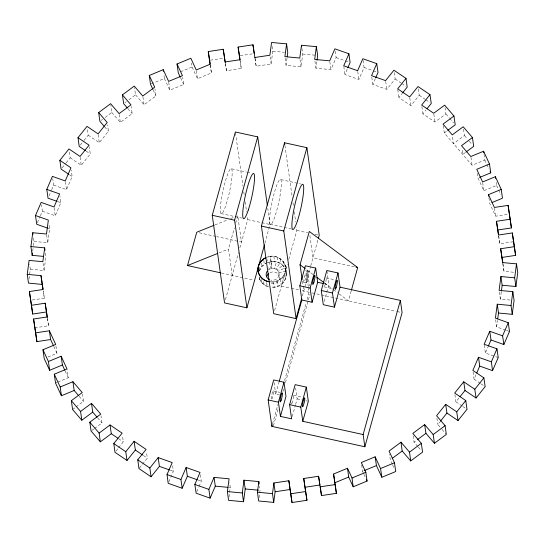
<?xml version="1.0" encoding="UTF-8"?>
<svg xmlns="http://www.w3.org/2000/svg" width="545" height="545" viewBox="0 0 545 545"><rect width="100%" height="100%" fill="white"/><g stroke="black" fill="none" stroke-linecap="round" stroke-linejoin="round"><path stroke-width="0.41" stroke-dasharray="2.73 2.04" d="M272.343 287.099C279.789 287.413 286.908 280.9 286.466 273.277M285.641 267.309C284.688 260.163 277.276 255.448 270.361 256.388L271.097 261.648C289.92 258.5 291.779 287.78 272.337 287.317M285.662 269.244L285.723 268.024L286.336 275.92M29.021 279.033L30.316 269.23L29.648 264.414M32.693 251.245L33.347 246.34M33.449 245.522L33.994 241.442L33.429 237.484M30.316 269.23L44.07 270.511L45.903 256.62L45.235 251.838M33.994 241.442L47.742 242.723L49.581 228.832L49.023 224.847M254.985 58.322L256.184 66.245L271.11 64.003L272.8 51.223L272.125 46.448M228.989 497.135L230.256 487.55L229.615 482.775M301.93 48.451L302.713 54.023L301.024 66.797L286.064 65.4L287.017 58.213M259.066 497.708L259.604 493.613M259.713 492.796L260.04 490.337L259.509 486.358M335.229 51.216L336.122 57.593L330.938 69.597L315.977 68.2L316.931 61.013M505.719 330.134L496.652 326.918L497.517 320.378M510.031 300.036L500.324 299.13L501.298 291.773M274.632 310.473L287.399 264.223M264.925 243.199L270.034 224.513L267.786 208.503M232.204 275.368L228.512 249.079L234.377 227.946M235.726 223.075L237.763 215.759L241.455 242.041L216.617 236.591M225.453 299.682L238.519 252.608M239.875 247.737L247.682 219.608L247.205 216.242M302.386 295.928L310.507 266.682M310.732 265.865L318.103 239.309M279.653 395.009L275.695 394.144L279.108 381.868M272.548 423.915L277.998 404.288M284.579 380.574L306.147 302.87M307.06 299.6L309.097 292.243L308.402 287.283M273.433 425.849L278.202 408.675M282.971 391.494L283.652 389.041M285.464 382.501L309.989 294.171M292.27 416.448L295.376 405.248M295.601 404.451L297.154 398.851L295.628 387.999M324.18 301.514L328.839 284.715L326.843 270.518M351.15 291.119L348.446 300.874L338.207 293.237M288.748 259.386L296.861 230.399L296.385 227.027M259.434 271.09L261.736 266.655L266.001 263.351M268.14 270.102A6.472 5.981 -8 0 1 269.502 269.148L271.076 268.549L274.421 268.542L276.451 262.07C281.547 263.072 285.566 267.479 286.377 272.568C287.774 262.227 277.146 253.071 267.336 257.07M37.401 222.748L40.057 216.603M40.385 215.834L42.381 211.222L41.502 204.811M49.023 195.859L51.346 190.484M51.68 189.715L53.669 185.102L52.756 178.774M42.381 211.222L55.222 215.772L60.87 202.713L59.977 196.343M53.669 185.102L66.517 189.653L72.158 176.594L71.266 170.224M168.841 481.814L173.385 471.309L172.533 464.953M363.059 60.318L364.067 67.485L358.876 79.495L344.903 74.542L347.499 68.541M196.786 491.713L198.734 487.21M199.054 486.46L201.323 481.208L200.267 474.021M394.26 72.594L395.159 78.971L386.821 89.387L372.848 84.441L375.444 78.439M480.295 383.373L474.068 379.156L476.064 374.544M498.205 357.588L485.363 353.037L488.02 346.892M259.202 271.035L260.667 267.908L262.949 265.224L265.885 263.167M269.911 281.86C275.852 282.474 282.017 279.367 284.619 273.91L285.355 279.163M274.421 268.542L275.968 269.141L279.735 263.337M80.292 145.106L83.46 141.141M83.991 140.481L88.215 135.187L87.248 127.986M62.103 167.833L65.632 163.425M66.136 162.798L70.169 157.764L69.297 151.353M70.169 157.764L81.232 165.264L90.3 153.928L89.291 146.762M88.215 135.187L99.285 142.688L108.435 131.263L107.542 124.887M116.017 451.001L118.102 448.399M118.619 447.745L123.306 441.886L122.455 435.537M418.328 88.917L419.228 95.286L410.889 105.703L398.851 97.548L401.978 93.638M139.506 467.937L147.327 458.168L146.428 451.798M444.979 107.529L445.878 113.905L434.958 122.026L422.92 113.864L426.047 109.961M439.924 426.973L437.792 424.487L439.829 421.953M462.16 406.039L455.933 401.822L458.958 398.048M275.968 269.141L277.282 270.088L282.535 265.361M101.227 120.336L102.549 119.355M105.185 117.393L111.78 112.481L110.819 105.287M124.975 102.664L126.297 101.683M128.933 99.721L135.535 94.816L134.486 87.677M111.78 112.481L120.309 122.427L132.183 113.592L131.181 106.425M135.535 94.816L144.064 104.756L155.938 95.92L154.93 88.753M72.601 409.506L75.333 407.476M76.014 406.965L83.514 401.379L82.486 394.171M91.764 430.53L93.808 429.004M94.496 428.499L101.997 422.913L100.961 415.706M417.777 446.512L414.043 442.159L416.687 440.197M484.035 154.433L484.818 160.005L472.065 165.278L444.304 132.932L447.036 130.902M463.536 129.165L464.435 135.535L453.508 143.655L452.391 135.685M465.505 152.443L462.773 154.473L461.969 148.867M277.282 270.088L278.284 271.328L284.66 267.99M151.292 83.896L164.392 78.48L163.861 74.488M180.565 71.79L192.078 67.035L191.52 63.05M164.392 78.48L169.808 90.184L183.679 84.448L182.67 77.281M192.078 67.035L197.488 78.739L211.419 72.976L210.302 65.012M47.96 357.002L56.959 353.283L55.828 345.264M477.318 173.31L477.999 178.12L483.837 190.743L496.59 185.47L496.141 182.289M55.529 383.012L57.027 382.392M57.777 382.079L68.282 377.74L67.137 369.721M363.597 473.55L362.554 471.302L364.094 470.662M214.887 224.949L227.51 219.873M230.664 218.606L236.183 216.392M219.042 252.887L228.512 249.079M272.909 261.423L267.472 262.561L270.981 261.661L270.238 256.402L266.737 257.301M285.962 271.063L278.897 272.772L278.284 271.328M498.573 235.672L499.806 243.778L513.526 241.708M210.329 60.182L223.709 58.172M240.168 55.692L253.432 53.696M225.385 63.588L226.468 70.714L241.265 68.486L240.256 61.319M488.926 197.869L489.723 203.476L495.616 216.208L509.33 214.144M32.223 300.009L44.329 298.19L43.328 291.071M34.805 327.824L48.519 325.76L47.504 318.539M271.594 282.065C279.926 282.283 287.726 274.162 285.451 265.749M272.909 261.641L276.451 262.07M272.8 51.223L284.429 52.313M302.713 54.023L316.836 55.345M502.885 263.984L504.002 271.342L514.514 272.323M228.593 487.4L230.256 487.55M231.53 168.78A23.122 3.297 -77.6 0 1 225.957 205.022A23.122 3.297 -77.6 0 1 221.311 199.702A23.122 3.297 -77.6 0 1 231.53 168.78L246.435 172.05M247.267 172.234L251.402 173.14M280.709 179.571A23.122 3.297 -77.6 0 1 275.136 215.813A23.122 3.297 -77.6 0 1 270.484 210.486A23.122 3.297 -77.6 0 1 280.709 179.571L300.581 183.931M220.998 213.551L234.248 216.46M235.072 216.644L241.701 218.095M270.177 224.342L283.427 227.251M284.252 227.428L291.704 229.064M247.682 219.608L260.926 222.517M261.757 222.701L270.034 224.513M296.861 230.399L307.625 232.763M315.071 234.398L318.389 235.12M199.232 232.783L215.786 236.414M354.379 266.818L312.987 257.737L309.751 234.738M307.489 271.505L309.724 271.996M305.963 273.467A4.626 0.661 -77.6 0 1 304.846 280.716A4.626 0.661 -77.6 0 1 303.912 279.646A4.626 0.661 -77.6 0 1 305.963 273.467L308.197 273.958A4.626 0.661 -77.6 0 1 307.08 281.206A4.626 0.661 -77.6 0 1 306.154 280.137A4.626 0.661 -77.6 0 1 308.197 273.958M326.094 277.896L334.875 279.823M324.268 283.713L328.839 284.715M303.851 282.419L306.092 282.909M323.962 286.82L332.743 288.748M221.44 273.004L254.556 280.273M281.384 286.159L290.492 288.155M291.316 288.339L298.769 289.974M302.08 290.696L309.097 292.243M312.094 292.897L396.31 311.372M397.142 311.556L400.439 312.278M273.352 390.935L279.858 392.366M293.421 395.316L302.209 397.244M297.154 398.851L301.944 399.901M305.936 400.779L307.537 401.127M259.284 277.678C260.319 282.174 264.339 285.737 268.794 286.67M336.122 57.593L344.665 60.618M345.441 60.89L348.541 61.987M364.067 67.485L372.603 70.509M373.38 70.782L376.486 71.885M506.475 330.399L509.5 331.469M57.845 201.643L60.87 202.713M48.069 228.294L49.581 228.832M170.278 470.212L173.385 471.309M198.223 480.104L201.323 481.208M268.733 286.881C264.209 285.689 260.36 282.276 259.052 277.739M86.151 151.115L90.3 153.928M462.848 406.509L466.997 409.322M395.159 78.971L401.175 83.044M401.842 83.501L405.855 86.219M419.228 95.286L425.243 99.367M425.911 99.817L429.923 102.542M480.983 383.844L485.132 386.657M69.392 174.72L72.158 176.594M118.633 438.711L123.306 441.886M143.335 455.463L147.327 458.168M313.021 274.455L305.847 269.107L308.286 286.459M324.643 283.121L332.743 289.163M333.424 289.674L337.525 292.726M442.056 429.46L445.79 433.806M127.925 108.618L132.183 113.592M418.308 447.132L420.972 450.238M104.708 126.91L108.435 131.263M97.63 417.824L101.997 422.913M445.878 113.905L449.175 117.754M449.727 118.394L453.576 122.891M464.435 135.535L467.154 138.716M469.334 141.264L472.059 144.452M79.12 396.249L83.514 401.379M268.624 267.697L269.502 269.148M484.818 160.005L486.562 163.786M486.91 164.542L489.008 169.073M496.59 185.47L498.321 189.217M498.668 189.967L500.746 194.463M392.325 464.217L390.295 459.83L389.512 454.257M392.666 464.953L394.355 468.611M180.633 77.867L183.679 84.448M363.944 474.3L365.675 478.054M153.227 90.068L155.938 95.92M53.791 346.409L56.959 353.283M65.162 370.995L68.282 377.74M269.284 261.866L271.076 268.549M240.181 61.36L241.265 68.486M210.213 65.059L211.419 72.976M43.218 290.894L44.329 298.19M47.415 318.457L48.519 325.76M255.006 58.288L256.184 66.245M225.412 63.554L226.468 70.714M371.792 77.254L372.848 84.441M314.915 61.026L315.977 68.2M142.892 96.826L144.064 104.756M421.871 106.663L422.92 113.864M443.269 125.725L444.304 132.932M65.373 181.737L66.517 189.653M46.618 234.813L47.742 242.723M502.878 263.378L504.002 271.342M498.689 235.808L499.806 243.778M494.492 208.245L495.616 216.208M499.315 291.963L500.324 299.13M482.72 182.779L483.837 190.743M495.643 319.752L496.652 326.918M470.941 157.314L472.065 165.278M484.239 345.074L485.363 353.037M473.06 371.983L474.068 379.156M433.834 114.055L434.958 122.026M454.925 394.655L455.933 401.822M409.765 97.739L410.889 105.703M436.899 418.117L437.792 424.487M385.703 81.423L386.821 89.387M413.151 435.789L414.043 442.159M357.758 71.524L358.876 79.495M329.814 61.633L330.938 69.597M361.655 464.926L362.554 471.302M300.016 59.63L301.024 66.797M307.298 270.191L309.499 285.805M284.899 145.304L292.243 197.542M292.951 202.597L293.544 206.807M294.252 211.862L295.676 221.972M302.352 281.206L302.925 285.314M303.04 286.132L303.735 291.064M270.102 56.83L271.11 64.003M284.742 264.08L285.485 269.339M282.971 261.198L283.713 266.451M280.45 258.848L281.186 264.107M282.773 276.826L283.516 282.085M277.337 257.206L278.073 262.458M280.185 279.217L280.927 284.476M271.315 283.666A6.472 5.981 -8 0 0 279.578 277.868L278.897 272.772L279.081 274.326A6.472 5.981 -8 0 1 270.817 280.123M273.856 256.368L274.591 261.627M277.037 280.927L277.773 286.18M273.529 281.826L274.271 287.079M267.05 259.556L267.261 261.055M263.794 260.51L264.318 264.264M266.641 282.528L267.173 286.282M261.205 262.901L261.736 266.655M263.637 281.629L264.059 284.633M259.57 267.322L259.89 269.577M261.109 279.285L261.532 282.29M259.447 277.146L259.761 279.401M274.053 382.454L275.695 394.144M235.488 132.83L242.947 185.906M243.772 191.806L244.249 195.178M245.196 201.916L246.619 212.025M196.37 70.775L197.488 78.739M270.981 261.661L271.914 268.447L271.097 261.648M43.069 263.296L44.07 270.511M54.125 207.754L55.222 215.772M397.782 89.612L398.851 97.548M98.202 134.683L99.285 142.688M80.149 157.253L81.232 165.264M343.841 66.599L344.903 74.542M285.11 58.233L286.064 65.4M168.739 82.2L169.808 90.184M119.239 114.43L120.309 122.427M271.117 398.981A4.626 0.661 -77.6 0 1 272.459 392.339A4.626 0.661 -77.6 0 1 273.447 392.38A4.626 0.661 -77.6 0 1 271.935 399.015M293.598 396.052A4.626 0.661 -77.6 0 1 291.847 403.865M291.282 404.118A4.626 0.661 -77.6 0 1 291.268 402.83M326.203 278.849A4.626 0.661 -77.6 0 1 324.936 285.212A4.626 0.661 -77.6 0 1 323.846 285.859M270 272.691A6.472 5.981 -8 0 1 279.394 276.315"/><path stroke-width="0.82" d="M264.482 244.821L258.173 267.568L258.044 270.204L257.914 269.128C258.112 264.4 261.041 260.156 265.149 257.908M42.973 289.272L42.231 284.408L28.483 283.121L27.25 274.36L29.096 260.408L42.844 261.689L44.676 247.859L30.922 246.572L32.755 232.735L46.502 234.023L48.348 220.071L35.5 215.52L41.175 202.406L54.016 206.95L59.637 193.952L46.795 189.401L52.415 176.396L65.257 180.947L70.932 167.833L59.868 160.332L68.977 148.948L80.04 156.449L89.067 145.168L78.003 137.667L87.03 126.386L98.1 133.879L107.208 122.502L98.679 112.556L110.601 103.686L119.13 113.626L130.957 104.831L122.427 94.885L134.247 86.09L142.776 96.029L154.705 87.159L149.289 75.455L163.221 69.692L168.637 81.396L182.446 75.687L177.036 63.983L190.845 58.267L196.255 69.978L210.186 64.215L208.258 51.543L223.246 49.288L225.174 61.96L240.032 59.725L238.104 47.054L252.962 44.819L254.862 57.532M43.477 256.395L32.155 255.333L32.482 252.88M259.188 483.974L258.868 481.582L243.976 480.193L245.209 488.954L243.52 501.727L228.566 500.324L227.394 491.57L229.084 478.796L214.062 477.393L208.878 489.396L210.104 498.157L196.139 493.211L194.844 484.43L200.035 472.42L186.124 467.494L180.933 479.505L182.166 488.266L168.194 483.32L167.022 474.572L172.213 462.569L158.179 457.602L149.841 468.019L151.074 476.78L138.989 468.591L137.756 459.823L146.094 449.407L134.111 441.28L125.772 451.703L127.005 460.464L114.975 452.302L113.789 443.576L122.128 433.159L110.042 424.964L99.129 433.091L100.355 441.852L111.275 433.725L110.042 424.964M254.89 57.491L269.877 55.236L271.567 42.462L286.588 43.873L284.899 56.646L299.791 58.036L301.48 45.262L316.373 46.659L317.667 55.427L317.033 60.216M287.229 56.619L287.753 52.627L286.588 43.873M243.52 501.727L242.287 492.966L243.976 480.193M445.674 404.342L446.948 413.062L458.011 420.563L456.737 411.843L445.674 404.342L436.565 415.726L445.095 425.665L446.321 434.433L434.447 443.269L433.166 434.542L424.637 424.603L412.817 433.398L421.34 443.337L422.573 452.105L410.698 460.934L409.52 452.139L400.991 442.193L389.062 451.069L394.478 462.773L395.711 471.534L381.841 477.27L380.546 468.536L375.137 456.826L361.321 462.542L365.831 472.297L367.064 481.058L353.194 486.794L352.022 478.006L347.512 468.25L333.581 474.007L336.415 493.334L321.496 495.575L318.593 476.262L303.735 478.496L306.951 500.29L292.025 502.538L288.877 480.731L273.89 482.986L275.123 491.754L273.713 502.395L258.63 500.984L257.465 492.23L258.868 481.582M316.373 46.659L314.683 59.432L329.705 60.836L334.896 48.832L348.923 53.798L350.094 62.539L347.826 67.791M273.713 502.395L272.486 493.634L273.89 482.986M497.265 304.205L498.491 313.028L512.239 314.315L511.012 305.493L497.265 304.205L495.419 318.157L508.267 322.708L509.5 331.469L503.853 344.529L491.004 339.978L489.751 331.271L502.599 335.822L503.853 344.529M500.923 276.533L502.163 285.239L515.911 286.52L514.671 277.821L500.923 276.533L499.097 290.369L512.845 291.657L514.078 300.418L512.239 314.315M497.735 318.75L498.491 313.028M501.407 290.955L502.163 285.239M511.012 305.493L512.845 291.657M514.671 277.821L516.517 263.869L502.769 262.581L500.664 248.738L514.378 246.667L512.293 232.947L498.573 235.011L496.488 221.29L510.209 219.226L508.104 205.383L494.383 207.447L488.47 194.66L501.223 189.388L495.357 176.709L482.604 181.982L476.746 169.304L489.499 164.031L483.585 151.244L470.832 156.517L461.513 145.658L472.44 137.544L463.202 126.774L452.275 134.888L443.044 124.124L453.958 116.003L444.645 105.144L433.725 113.258L421.639 105.069L429.978 94.646L417.995 86.526L409.656 96.942L397.673 88.821L406.011 78.398L393.926 70.203L385.588 80.626L371.554 75.66L376.745 63.649L362.834 58.724L357.643 70.727L343.732 65.802L348.923 53.798M515.911 286.52L517.75 272.629L516.517 263.869M220.616 272.827L187.494 265.558L196.745 232.238L214.096 225.262M258.173 267.568L246.905 307.823L224.554 302.925L212.243 215.295L235.365 131.985L257.724 136.89L267.316 205.138M246.905 307.823L234.595 220.2L257.724 136.89M301.712 298.353L296.085 318.614L273.733 313.709L261.416 226.086L284.545 142.776L306.896 147.681L319.213 235.304L318.321 238.512M296.085 318.614L283.775 230.991L306.896 147.681M302.121 279.565L300.043 264.775L309.294 231.448L357.69 267.547L351.375 290.308M268.154 399.941L273.699 379.947L283.986 382.209L285.982 396.399L280.43 416.394L291.602 418.846L289.613 404.649L295.158 384.654L306.338 387.107L308.334 401.304L302.782 421.299L363.133 434.542L364.857 446.771L271.866 426.374L268.154 399.941L278.434 402.203L280.43 416.394M299.839 285.805L305.384 265.81L315.671 268.072L317.667 282.262L312.115 302.257L301.828 300.002L299.839 285.805L310.119 288.067L312.115 302.257M279.333 381.044L301.828 300.002M278.434 402.203L283.986 382.209M310.119 288.067L315.671 268.072M271.866 426.374L272.316 424.732M321.298 290.512L326.843 270.518L338.023 272.97L340.019 287.167L334.466 307.162L323.287 304.709L321.298 290.512L332.47 292.965L334.466 307.162M302.782 421.299L300.786 407.101L306.338 387.107M332.47 292.965L338.023 272.97M363.133 434.542L400.371 300.411L340.019 287.167M364.857 446.771L402.094 312.639L400.371 300.411M182.166 488.266L187.357 476.255L186.124 467.494M375.771 77.69L378.039 72.437L376.745 63.649M210.104 498.157L215.295 486.154L214.062 477.393M478.51 357.275L479.716 366.097L492.557 370.648L491.352 361.826L478.51 357.275L472.842 370.396L483.906 377.896L485.132 386.657L476.064 397.986L465.001 390.486L463.734 381.772L474.797 389.273L476.064 397.986M489.751 331.271L484.13 344.276L496.972 348.827L498.205 357.588L492.557 370.648M476.725 373.012L479.716 366.097M488.347 346.123L491.004 339.978M491.352 361.826L496.972 348.827M502.599 335.822L508.267 322.708M259.147 264.318L260.994 261.402L263.582 259.004L266.103 257.642M458.011 420.563L466.997 409.322L465.764 400.555L454.7 393.061L463.734 381.772M402.503 92.991L407.19 87.125L406.011 78.398M127.005 460.464L135.344 450.047L134.111 441.28M427.089 108.653L431.258 103.448L429.978 94.646M151.074 476.78L159.412 466.363L158.179 457.602M440.34 421.312L446.948 413.062M459.966 396.787L465.001 390.486M456.737 411.843L465.764 400.555M474.797 389.273L483.906 377.896M81.805 420.222L80.578 411.461L91.492 403.334L92.725 412.102L81.805 420.222L72.601 409.506L71.341 400.691L82.254 392.57L72.935 381.711L60.182 386.984L61.415 395.745L74.168 390.472L78.569 395.602M100.355 441.852L91.083 431.034L89.809 422.225L100.73 414.105L91.492 403.334M392.277 458.359L402.169 450.994L400.991 442.193M417.341 439.706L425.918 433.323L424.637 424.603M409.52 452.139L421.34 443.337M433.166 434.542L445.095 425.665M447.718 130.398L455.225 124.812L453.958 116.003M466.186 151.939L473.694 146.36L472.44 137.544M49.643 370.28L48.41 361.519L61.163 356.246L62.396 365.007L49.643 370.28L44.213 358.556L42.966 349.74L55.713 344.46L49.384 330.781L35.67 332.838L36.896 341.606L50.617 339.542L53.437 345.646M479.505 177.5L490.752 172.847L489.499 164.031M61.415 395.745L55.529 383.012L54.268 374.197L67.021 368.924L61.163 356.246M491.978 202.549L502.476 198.203L501.223 189.388M347.512 468.25L348.684 477.038L334.814 482.775L333.581 474.007M364.094 470.662L376.425 465.566L375.137 456.826M352.022 478.006L365.831 472.297M380.546 468.536L394.478 462.773M187.494 265.558L217.469 253.52M502.762 263.167L501.891 257.444L515.611 255.373L514.378 246.667M32.707 314.036L31.474 305.275L45.194 303.211L46.427 311.972L32.707 314.036L29.389 291.555L43.103 289.49L40.998 275.647L27.25 274.36M498.328 234.05L497.708 229.99L511.428 227.933L510.209 219.226M36.896 341.606L33.565 319.002L47.279 316.938L45.194 303.211M275.123 491.754L290.042 489.505L288.877 480.731M335.189 484.566L320.201 486.821L321.496 495.575M290.86 493.763L305.718 491.529M215.295 486.154L227.762 487.319M245.209 488.954L258.391 490.187M257.465 492.23L272.486 493.634M227.394 491.57L242.287 492.966M269.271 281.779C263.058 281.104 257.805 275.457 257.914 269.128M212.243 215.295L234.595 220.2M261.416 226.086L283.775 230.991M356.035 267.186L357.69 267.547M317.667 282.262L323.444 283.529M289.613 404.649L300.786 407.101M269.216 281.69C263.698 280.941 258.923 276.478 258.126 270.913M57.096 201.378L48.028 198.162L46.795 189.401M47.313 228.028L36.733 224.281L35.5 215.52M159.412 466.363L169.502 469.933M187.357 476.255L197.447 479.832M167.022 474.572L180.933 479.505M194.844 484.43L208.878 489.396M85.456 150.645L79.229 146.428L78.003 137.667M68.704 174.25L61.095 169.093L59.868 160.332M111.275 433.725L117.958 438.262M135.344 450.047L142.667 455.007M113.789 443.576L125.772 451.703M137.756 459.823L149.841 468.019M300.043 264.775L305.207 268.624M316.979 277.412L324.002 282.644M425.918 433.323L434.447 443.269M127.387 107.999L123.661 103.652L122.427 94.885M402.169 450.994L410.698 460.934M104.17 126.29L99.905 121.317L98.679 112.556M92.725 412.102L97.085 417.191M71.341 400.691L80.578 411.461M89.809 422.225L99.129 433.091M490.057 171.341L490.752 172.847M376.425 465.566L381.841 477.27M180.293 77.131L178.263 72.744L177.036 63.983M366.369 479.552L367.064 481.058M348.684 477.038L353.194 486.794M152.893 89.339L150.522 84.216L149.289 75.455M62.396 365.007L64.814 370.246M42.966 349.74L48.41 361.519M54.268 374.197L60.182 386.984M509.33 214.144L511.428 227.933M515.611 255.373L512.293 232.947M334.937 483.585L336.415 493.334M240.059 60.57L238.104 47.054M306.951 500.29L304.968 487.264L319.888 485.016L318.593 476.262M225.269 62.798L223.246 49.288M290.042 489.505L292.025 502.538M210.097 64.269L208.258 51.543M46.427 311.972L47.286 317.646M29.389 291.555L31.474 305.275M33.565 319.002L35.67 332.838M252.962 44.819L254.256 53.574M500.664 248.738L501.891 257.444M488.47 194.66L488.695 196.261M32.755 232.735L32.979 234.316M508.104 205.383L509.221 213.347M495.357 176.709L495.582 178.304M496.488 221.29L497.708 229.99M483.585 151.244L483.81 152.838M301.48 45.262L301.705 46.856M284.545 142.776L284.783 144.459M303.735 478.496L304.853 486.467M72.935 381.711L74.168 390.472M44.676 247.859L45.01 250.244M49.384 330.781L50.617 339.542M40.998 275.647L42.231 284.408M30.922 246.572L32.155 255.333M163.221 69.692L163.432 71.293M266.907 276.329A6.472 5.981 -8 0 1 268.637 273.644M269.271 279.524A6.472 5.981 -8 0 1 266.341 275.893L266.158 274.339A6.472 5.981 -8 0 1 267.084 271.342M303.565 399.792L303.258 400.854A4.626 0.661 -77.6 0 0 302.707 406.768A4.626 0.661 -77.6 0 0 304.675 399.907A4.626 0.661 -77.6 0 0 303.565 399.792M281.186 400.146A4.626 0.661 -77.6 0 0 282.303 392.897A4.626 0.661 -77.6 0 0 280.253 399.083A4.626 0.661 -77.6 0 0 281.186 400.146M313.784 282.678A4.626 0.661 -77.6 0 0 314.901 275.429A4.626 0.661 -77.6 0 0 312.857 281.608A4.626 0.661 -77.6 0 0 313.784 282.678M336.115 287.665A4.626 0.661 -77.6 0 0 337.266 280.348A4.626 0.661 -77.6 0 0 335.223 286.418A4.626 0.661 -77.6 0 0 336.115 287.665M248.316 209.927A23.122 3.297 -77.6 0 0 253.888 173.685A23.122 3.297 -77.6 0 0 243.663 204.607A23.122 3.297 -77.6 0 0 248.316 209.927M297.488 220.718A23.122 3.297 -77.6 0 0 303.068 184.476A23.122 3.297 -77.6 0 0 292.842 215.391A23.122 3.297 -77.6 0 0 297.488 220.718"/></g></svg>
